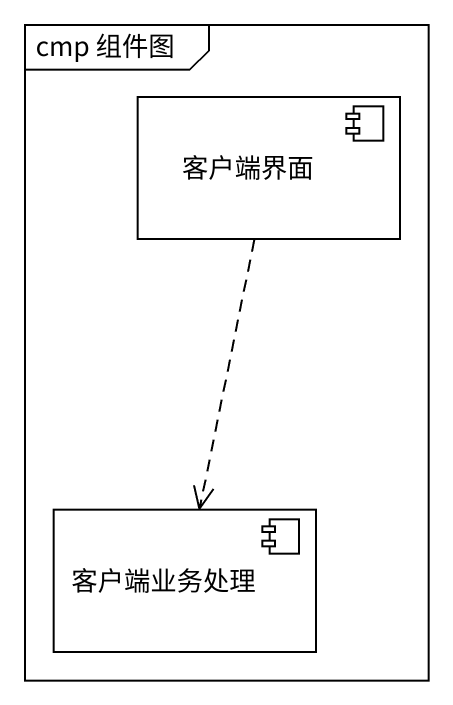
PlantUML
@startuml
mainframe cmp 组件图
component 客户端界面
component 客户端业务处理
客户端界面 ..> 客户端业务处理
@enduml
